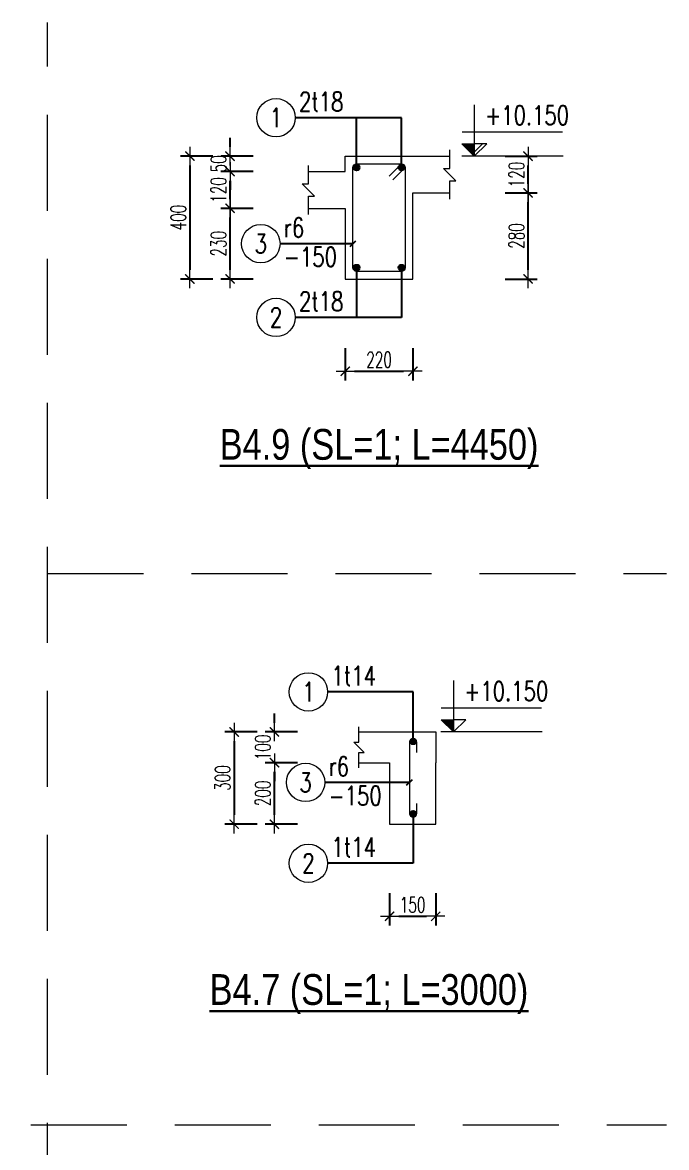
# Model space of a CAD drawing. Header units: millimetres. Extents: x -529861 to -223882, y -171969 to 61504.
# Drawn here: x -369177 to -364984, y -89836 to -82513 of the extents above; entities that cross this region are included whole.
import ezdxf
from ezdxf.enums import TextEntityAlignment as Align

# ---------------------------------------------------------------- set-up
doc = ezdxf.new("R2010")
doc.units = ezdxf.units.MM
doc.header["$LTSCALE"] = 5000
doc.linetypes.add('HIDDEN', pattern=[0.375, 0.25, -0.125])
doc.layers.get('Defpoints').update_dxf_attribs({"color": 143})
for name, color, linetype, lineweight in [('kata_dim', 8, 'Continuous', 15), ('kata_net khuat', 9, 'HIDDEN', 5), ('kata_net manh', 8, 'Continuous', 5), ('kata_net thay', 4, 'Continuous', 20), ('kata_text', 7, 'Continuous', 30), ('kata_thep chu', 1, 'Continuous', 35), ('kata_thep dai', 220, 'Continuous', 20), ('S-dims', 8, 'Continuous', 18)]:
    doc.layers.add(name, color=color, linetype=linetype, lineweight=lineweight)
doc.styles.add('kata_text', font='arial.ttf', dxfattribs={"width": 0.8})
doc.styles.add('vnsimpli', font='vnsimli.shx', dxfattribs={"width": 0.65})
doc.dimstyles.new('kata_dim_25', dxfattribs={"dimscale": 25, "dimtxt": 2.5, "dimasz": 1.5, "dimexe": 1.5, "dimexo": 2.5, "dimtad": 1, "dimdec": 0, "dimzin": 0, "dimdsep": 46, "dimtxsty": 'kata_text', "dimblk": 'kata_block_ArchTick', "dimcen": 0.09, "dimdle": 1.2, "dimclrd": 8, "dimclre": 8, "dimclrt": 3, "dimadec": 0, "dimazin": 0, "dimtfac": 1, "dimtdec": 0, "dimtix": 1, "dimtofl": 0, "dimtmove": 0, "dimatfit": 3, "dimfxl": 3.75, "dimfxlon": 1, "dimtolj": 1, "dimtzin": 0, "dimarcsym": 0})
doc.dimstyles.new('kata_dim_40', dxfattribs={"dimscale": 40, "dimtxt": 2.5, "dimasz": 1.5, "dimexe": 1.5, "dimexo": 2.5, "dimtad": 1, "dimdec": 0, "dimzin": 0, "dimdsep": 46, "dimtxsty": 'vnsimpli', "dimblk": 'kata_block_ArchTick', "dimcen": 0.09, "dimdle": 1.2, "dimclrd": 8, "dimclre": 8, "dimclrt": 3, "dimadec": 0, "dimazin": 0, "dimtfac": 1, "dimtdec": 0, "dimtix": 1, "dimtofl": 0, "dimtmove": 0, "dimatfit": 3, "dimfxl": 3.75, "dimfxlon": 1, "dimtolj": 1, "dimtzin": 0, "dimarcsym": 0})

# ---------------------------------------------------------------- blocks, each defined once
blk = doc.blocks.new('kata_block_TD')
at = {"color": 6, "linetype": 'ByBlock', "lineweight": -2, "style": 'kata_text', "width": 0.8}
blk.add_attdef('SECTDET2', text='', height=5, dxfattribs=at).set_placement((0, 7.970649532882817), align=Align.CENTER)
at = {"color": 0, "linetype": 'ByBlock', "lineweight": -2, "style": 'kata_text', "width": 0.8}
blk.add_attdef('SECTDET1', text='', height=5, dxfattribs=at).set_placement((0, 1.470649532882817), align=Align.CENTER)
blk = doc.blocks.new('kata_block_CT')
at = {"layer": 'S-dims', "linetype": 'ByBlock', "ltscale": 1500}
blk.add_hatch(color=256, dxfattribs=at).paths.add_polyline_path([(-1.818989403545856e-12, 1.596954857557193), (-1.612010908635057, 1.596954857557193), (-1.818989403545856e-12, -4.547473508864641e-13)])
h = blk.add_hatch(dxfattribs=at)
h.set_pattern_fill('ANSI31', color=256, scale=1.406250541793835, style=0)
h.set_pattern_definition([(45.00000000000001, (-1.818989403545856e-12, 5.002220859751105e-12), (-3.157122508925225, 3.157122508925225), [])])
h.paths.add_polyline_path([(-1.818989403545856e-12, 1.596954857557193), (-1.818989403545856e-12, -4.547473508864641e-13), (1.612010908922457, 1.596954857557193)])
for p, q in [((-1.592704896860596, 3.140833880479022), (11.46947077315235, 3.140833880479022)), ((11.56125648125999, 5.002220859751105e-12), (-1.638695725139769, 5.002220859751105e-12))]:
    blk.add_line(p, q, dxfattribs=at)
for points in [[(-1.818989403545856e-12, 6.694950748643805), (-1.818989403545856e-12, -4.547473508864641e-13)], [(-1.818989403545856e-12, -4.547473508864641e-13), (-1.612010908635057, 1.596954857557193), (-1.818989403545856e-12, 1.596954857557193)], [(-1.818989403545856e-12, -4.547473508864641e-13), (1.612010908922457, 1.596954857557193), (-1.818989403545856e-12, 1.596954857557193)]]:
    blk.add_lwpolyline(points, dxfattribs=at)
at = {"layer": 'S-dims', "color": 3, "style": 'vnsimpli', "width": 0.75}
blk.add_attdef('CT', (1.409564409344966, 4.068271311703484), '', height=2.5, dxfattribs=at)
blk = doc.blocks.new('kata_block_ArchTick')
at = {"color": 8}
blk.add_line((1, 0), (-1, 0), dxfattribs=at)
at = {"color": 8, "const_width": 0.15}
blk.add_lwpolyline([(-0.5, -0.5), (0.5, 0.5)], dxfattribs=at)
blk = doc.blocks.new('*D745')
at = {"layer": 'Defpoints', "color": 0, "linetype": 'ByBlock', "ltscale": 1500, "transparency": 16777216}
for p in [(-367075.154611201, -84182.62715292834), (-366635.154611201, -84182.62715292834), (-366635.154611201, -84782.62715292834)]:
    blk.add_point(p, dxfattribs=at)
at = {"layer": 'kata_dim', "color": 8, "linetype": 'ByBlock', "lineweight": -2, "ltscale": 1500, "transparency": 16777216}
for p, q in [((-367075.154611201, -84632.62715292834), (-367075.154611201, -84842.62715292834)), ((-366635.154611201, -84632.62715292834), (-366635.154611201, -84842.62715292834)), ((-367015.154611201, -84782.62715292834), (-366695.154611201, -84782.62715292834))]:
    blk.add_line(p, q, dxfattribs=at)
at = {"layer": 'kata_dim', "color": 8, "linetype": 'ByBlock', "lineweight": -2, "ltscale": 1500, "transparency": 16777216, "xscale": 60, "yscale": 60, "zscale": 60, "rotation": 180}
blk.add_blockref('kata_block_ArchTick', (-367075.154611201, -84782.62715292834), dxfattribs=at)
at = {"layer": 'kata_dim', "color": 8, "linetype": 'ByBlock', "lineweight": -2, "ltscale": 1500, "transparency": 16777216, "xscale": 60, "yscale": 60, "zscale": 60}
blk.add_blockref('kata_block_ArchTick', (-366635.154611201, -84782.62715292834), dxfattribs=at)
at = {"layer": 'kata_dim', "color": 3, "linetype": 'ByBlock', "ltscale": 1500, "transparency": 16777216, "insert": (-366855.154611201, -84707.62715292834), "char_height": 100, "attachment_point": 5, "style": 'vnsimpli'}
blk.add_mtext('\\A1;220', dxfattribs=at)
blk = doc.blocks.new('*D746')
at = {"layer": 'Defpoints', "color": 0, "linetype": 'ByBlock', "ltscale": 1500, "transparency": 16777216}
for p in [(-367825.1546112021, -83722.62715292837), (-367075.1546112011, -83722.62715292837), (-367075.1546112011, -84182.62715292837)]:
    blk.add_point(p, dxfattribs=at)
at = {"layer": 'kata_dim', "color": 8, "linetype": 'ByBlock', "lineweight": -2, "ltscale": 1500, "transparency": 16777216}
for p, q in [((-367675.1546112021, -83722.62715292837), (-367885.1546112021, -83722.62715292837)), ((-367825.1546112021, -84122.62715292837), (-367825.1546112021, -83782.62715292837)), ((-367675.1546112021, -84182.62715292837), (-367885.1546112021, -84182.62715292837))]:
    blk.add_line(p, q, dxfattribs=at)
at = {"layer": 'kata_dim', "color": 8, "linetype": 'ByBlock', "lineweight": -2, "ltscale": 1500, "transparency": 16777216, "xscale": 60, "yscale": 60, "zscale": 60}
for p, rotation in [((-367825.1546112021, -83722.62715292837), 90), ((-367825.1546112021, -84182.62715292837), 270)]:
    blk.add_blockref('kata_block_ArchTick', p, dxfattribs=dict(at, rotation=rotation))
at = {"layer": 'kata_dim', "color": 3, "linetype": 'ByBlock', "ltscale": 1500, "transparency": 16777216, "insert": (-367900.1546112021, -83952.62715292824), "char_height": 100, "attachment_point": 5, "rotation": 90, "style": 'vnsimpli'}
blk.add_mtext('\\A1;230', dxfattribs=at)
blk = doc.blocks.new('*D747')
at = {"layer": 'Defpoints', "color": 0, "linetype": 'ByBlock', "ltscale": 1500, "transparency": 16777216}
for p in [(-367825.1546112021, -83482.62715292837), (-367075.1546112011, -83482.62715292837), (-367075.1546112011, -83722.62715292837)]:
    blk.add_point(p, dxfattribs=at)
at = {"layer": 'kata_dim', "color": 8, "linetype": 'ByBlock', "lineweight": -2, "ltscale": 1500, "transparency": 16777216}
for p, q in [((-367675.1546112021, -83482.62715292837), (-367885.1546112021, -83482.62715292837)), ((-367825.1546112021, -83662.62715292837), (-367825.1546112021, -83542.62715292837)), ((-367675.1546112021, -83722.62715292837), (-367885.1546112021, -83722.62715292837))]:
    blk.add_line(p, q, dxfattribs=at)
at = {"layer": 'kata_dim', "color": 8, "linetype": 'ByBlock', "lineweight": -2, "ltscale": 1500, "transparency": 16777216, "xscale": 60, "yscale": 60, "zscale": 60}
for p, rotation in [((-367825.1546112021, -83482.62715292837), 90), ((-367825.1546112021, -83722.62715292837), 270)]:
    blk.add_blockref('kata_block_ArchTick', p, dxfattribs=dict(at, rotation=rotation))
at = {"layer": 'kata_dim', "color": 3, "linetype": 'ByBlock', "ltscale": 1500, "transparency": 16777216, "insert": (-367900.1546112021, -83602.62715292824), "char_height": 100, "attachment_point": 5, "rotation": 90, "style": 'vnsimpli'}
blk.add_mtext('\\A1;120', dxfattribs=at)
blk = doc.blocks.new('*D748')
at = {"layer": 'Defpoints', "color": 0, "linetype": 'ByBlock', "ltscale": 1500, "transparency": 16777216}
for p in [(-367825.1546112021, -83382.62715292837), (-367075.1546112011, -83382.62715292837), (-367075.1546112011, -83482.62715292837)]:
    blk.add_point(p, dxfattribs=at)
at = {"layer": 'kata_dim', "color": 8, "linetype": 'ByBlock', "lineweight": -2, "ltscale": 1500, "transparency": 16777216}
for p, q in [((-367825.1546112021, -83322.62715292837), (-367825.1546112021, -83262.62715292837)), ((-367675.1546112021, -83382.62715292837), (-367885.1546112021, -83382.62715292837)), ((-367675.1546112021, -83482.62715292837), (-367885.1546112021, -83482.62715292837)), ((-367825.1546112021, -83542.62715292837), (-367825.1546112021, -83602.62715292837))]:
    blk.add_line(p, q, dxfattribs=at)
at = {"layer": 'kata_dim', "color": 8, "linetype": 'ByBlock', "lineweight": -2, "ltscale": 1500, "transparency": 16777216, "xscale": 60, "yscale": 60, "zscale": 60}
for p, rotation in [((-367825.1546112021, -83382.62715292837), 270), ((-367825.1546112021, -83482.62715292837), 90)]:
    blk.add_blockref('kata_block_ArchTick', p, dxfattribs=dict(at, rotation=rotation))
at = {"layer": 'kata_dim', "color": 3, "linetype": 'ByBlock', "ltscale": 1500, "transparency": 16777216, "insert": (-367900.1546112021, -83432.62715292824), "char_height": 100, "attachment_point": 5, "rotation": 90, "style": 'vnsimpli'}
blk.add_mtext('\\A1;50', dxfattribs=at)
blk = doc.blocks.new('*D749')
at = {"layer": 'Defpoints', "color": 0, "linetype": 'ByBlock', "ltscale": 1500, "transparency": 16777216}
for p in [(-366635.1546112011, -83622.62715292837), (-365885.1546112021, -83622.62715292837), (-366635.1546112011, -84182.62715292837)]:
    blk.add_point(p, dxfattribs=at)
at = {"layer": 'kata_dim', "color": 8, "linetype": 'ByBlock', "lineweight": -2, "ltscale": 1500, "transparency": 16777216}
for p, q in [((-366035.1546112021, -83622.62715292837), (-365825.1546112021, -83622.62715292837)), ((-365885.1546112021, -84122.62715292837), (-365885.1546112021, -83682.62715292837)), ((-366035.1546112021, -84182.62715292837), (-365825.1546112021, -84182.62715292837))]:
    blk.add_line(p, q, dxfattribs=at)
at = {"layer": 'kata_dim', "color": 8, "linetype": 'ByBlock', "lineweight": -2, "ltscale": 1500, "transparency": 16777216, "xscale": 60, "yscale": 60, "zscale": 60}
for p, rotation in [((-365885.1546112021, -83622.62715292837), 90), ((-365885.1546112021, -84182.62715292837), 270)]:
    blk.add_blockref('kata_block_ArchTick', p, dxfattribs=dict(at, rotation=rotation))
at = {"layer": 'kata_dim', "color": 3, "linetype": 'ByBlock', "ltscale": 1500, "transparency": 16777216, "insert": (-365960.1546112021, -83902.62715292824), "char_height": 100, "attachment_point": 5, "rotation": 90, "style": 'vnsimpli'}
blk.add_mtext('\\A1;280', dxfattribs=at)
blk = doc.blocks.new('*D750')
at = {"layer": 'Defpoints', "color": 0, "linetype": 'ByBlock', "ltscale": 1500, "transparency": 16777216}
for p in [(-366635.1546112011, -83382.62715292837), (-365885.1546112021, -83382.62715292837), (-366635.1546112011, -83622.62715292837)]:
    blk.add_point(p, dxfattribs=at)
at = {"layer": 'kata_dim', "color": 8, "linetype": 'ByBlock', "lineweight": -2, "ltscale": 1500, "transparency": 16777216}
for p, q in [((-366035.1546112021, -83382.62715292837), (-365825.1546112021, -83382.62715292837)), ((-365885.1546112021, -83562.62715292837), (-365885.1546112021, -83442.62715292837)), ((-366035.1546112021, -83622.62715292837), (-365825.1546112021, -83622.62715292837))]:
    blk.add_line(p, q, dxfattribs=at)
at = {"layer": 'kata_dim', "color": 8, "linetype": 'ByBlock', "lineweight": -2, "ltscale": 1500, "transparency": 16777216, "xscale": 60, "yscale": 60, "zscale": 60}
for p, rotation in [((-365885.1546112021, -83382.62715292837), 90), ((-365885.1546112021, -83622.62715292837), 270)]:
    blk.add_blockref('kata_block_ArchTick', p, dxfattribs=dict(at, rotation=rotation))
at = {"layer": 'kata_dim', "color": 3, "linetype": 'ByBlock', "ltscale": 1500, "transparency": 16777216, "insert": (-365960.1546112021, -83502.62715292824), "char_height": 100, "attachment_point": 5, "rotation": 90, "style": 'vnsimpli'}
blk.add_mtext('\\A1;120', dxfattribs=at)
blk = doc.blocks.new('*D751')
at = {"layer": 'Defpoints', "color": 0, "linetype": 'ByBlock', "ltscale": 1500, "transparency": 16777216}
for p in [(-367075.1546112011, -83382.62715292837), (-368087.1546112021, -84182.62715292837), (-367075.1546112011, -84182.62715292837)]:
    blk.add_point(p, dxfattribs=at)
at = {"layer": 'kata_dim', "color": 8, "linetype": 'ByBlock', "lineweight": -2, "ltscale": 1500, "transparency": 16777216}
for p, q in [((-367937.1546112021, -83382.62715292837), (-368147.1546112021, -83382.62715292837)), ((-368087.1546112021, -83442.62715292837), (-368087.1546112021, -84122.62715292837)), ((-367937.1546112021, -84182.62715292837), (-368147.1546112021, -84182.62715292837))]:
    blk.add_line(p, q, dxfattribs=at)
at = {"layer": 'kata_dim', "color": 8, "linetype": 'ByBlock', "lineweight": -2, "ltscale": 1500, "transparency": 16777216, "xscale": 60, "yscale": 60, "zscale": 60}
for p, rotation in [((-368087.1546112021, -83382.62715292837), 90), ((-368087.1546112021, -84182.62715292837), 270)]:
    blk.add_blockref('kata_block_ArchTick', p, dxfattribs=dict(at, rotation=rotation))
at = {"layer": 'kata_dim', "color": 3, "linetype": 'ByBlock', "ltscale": 1500, "transparency": 16777216, "insert": (-368162.1546112021, -83782.62715292824), "char_height": 100, "attachment_point": 5, "rotation": 90, "style": 'vnsimpli'}
blk.add_mtext('\\A1;400', dxfattribs=at)
blk = doc.blocks.new('kata_block_THEP')
at = {"layer": 'kata_thep chu', "color": 0}
for p, q in [((-0.5, 0), (0.5, 0)), ((-0.3535533905960619, 0.353553390592424), (0.3535533905960619, -0.353553390592424)), ((0.3535533905960619, 0.353553390592424), (-0.3535533905960619, -0.353553390592424)), ((0, 0.5), (0, -0.5))]:
    blk.add_line(p, q, dxfattribs=at)
at = {"layer": 'kata_thep chu', "color": 0, "const_width": 0.08333333333333334}
blk.add_lwpolyline([(-0.5, -1.818989403545856e-12, 1), (0.5000000000145519, -1.818989403545856e-12, 1), (-0.5, -1.818989403545856e-12, 1)], format="xyb", dxfattribs=at)
blk = doc.blocks.new('*U68')
blk.add_circle((-2.5, 0), 2.5)
at = {"layer": 'kata_text', "color": 3, "style": 'vnsimpli', "width": 0.75}
blk.add_attdef('DK1', (0.5, 0.8455043070534884), '', height=2.5, dxfattribs=at)
at = {"layer": 'kata_text', "color": 7, "style": 'vnsimpli', "width": 0.75}
blk.add_attdef('SH2', text='', height=2.5, dxfattribs=at).set_placement((-2.5, 0), align=Align.MIDDLE)
blk = doc.blocks.new('*U70')
blk.add_circle((-2.5, 0), 2.5)
at = {"layer": 'kata_text', "color": 3, "style": 'vnsimpli', "width": 0.75}
for tag, p in [('DK1', (0.5, 0.8455043070534884)), ('KC1', (0.5, -2.972544307831413))]:
    blk.add_attdef(tag, p, '', height=2.5, dxfattribs=at)
at = {"layer": 'kata_text', "color": 7, "style": 'vnsimpli', "width": 0.75}
blk.add_attdef('SH2', text='', height=2.5, dxfattribs=at).set_placement((-2.5, 0), align=Align.MIDDLE)
blk = doc.blocks.new('*D1817')
at = {"layer": 'Defpoints', "color": 0, "linetype": 'ByBlock', "ltscale": 1500, "transparency": 16777216}
for p in [(-366786.5728394772, -87731.32739943861), (-366486.5728394772, -87731.32739943861), (-366486.5728394772, -88331.32739943861)]:
    blk.add_point(p, dxfattribs=at)
at = {"layer": 'kata_dim', "color": 8, "linetype": 'ByBlock', "lineweight": -2, "ltscale": 1500, "transparency": 16777216}
for p, q in [((-366786.5728394772, -88181.32739943861), (-366786.5728394772, -88391.32739943861)), ((-366486.5728394772, -88181.32739943861), (-366486.5728394772, -88391.32739943861)), ((-366726.5728394772, -88331.32739943861), (-366546.5728394772, -88331.32739943861))]:
    blk.add_line(p, q, dxfattribs=at)
at = {"layer": 'kata_dim', "color": 8, "linetype": 'ByBlock', "lineweight": -2, "ltscale": 1500, "transparency": 16777216, "xscale": 60, "yscale": 60, "zscale": 60, "rotation": 180}
blk.add_blockref('kata_block_ArchTick', (-366786.5728394772, -88331.32739943861), dxfattribs=at)
at = {"layer": 'kata_dim', "color": 8, "linetype": 'ByBlock', "lineweight": -2, "ltscale": 1500, "transparency": 16777216, "xscale": 60, "yscale": 60, "zscale": 60}
blk.add_blockref('kata_block_ArchTick', (-366486.5728394772, -88331.32739943861), dxfattribs=at)
at = {"layer": 'kata_dim', "color": 3, "linetype": 'ByBlock', "ltscale": 1500, "transparency": 16777216, "insert": (-366636.5728394772, -88256.32739943861), "char_height": 100, "attachment_point": 5, "style": 'vnsimpli'}
blk.add_mtext('\\A1;150', dxfattribs=at)
blk = doc.blocks.new('*D1818')
at = {"layer": 'Defpoints', "color": 0, "linetype": 'ByBlock', "ltscale": 1500, "transparency": 16777216}
for p in [(-367536.5728394791, -87331.32739943861), (-366786.5728394772, -87331.32739943861), (-366786.5728394772, -87731.32739943861)]:
    blk.add_point(p, dxfattribs=at)
at = {"layer": 'kata_dim', "color": 8, "linetype": 'ByBlock', "lineweight": -2, "ltscale": 1500, "transparency": 16777216}
for p, q in [((-367386.5728394791, -87331.32739943861), (-367596.5728394791, -87331.32739943861)), ((-367536.5728394791, -87671.32739943861), (-367536.5728394791, -87391.32739943861)), ((-367386.5728394791, -87731.32739943861), (-367596.5728394791, -87731.32739943861))]:
    blk.add_line(p, q, dxfattribs=at)
at = {"layer": 'kata_dim', "color": 8, "linetype": 'ByBlock', "lineweight": -2, "ltscale": 1500, "transparency": 16777216, "xscale": 60, "yscale": 60, "zscale": 60}
for p, rotation in [((-367536.5728394791, -87331.32739943861), 90), ((-367536.5728394791, -87731.32739943861), 270)]:
    blk.add_blockref('kata_block_ArchTick', p, dxfattribs=dict(at, rotation=rotation))
at = {"layer": 'kata_dim', "color": 3, "linetype": 'ByBlock', "ltscale": 1500, "transparency": 16777216, "insert": (-367611.5728394791, -87531.32739943867), "char_height": 100, "attachment_point": 5, "rotation": 90, "style": 'vnsimpli'}
blk.add_mtext('\\A1;200', dxfattribs=at)
blk = doc.blocks.new('*D1819')
at = {"layer": 'Defpoints', "color": 0, "linetype": 'ByBlock', "ltscale": 1500, "transparency": 16777216}
for p in [(-367536.5728394791, -87131.32739943861), (-366786.5728394772, -87131.32739943861), (-366786.5728394772, -87331.32739943861)]:
    blk.add_point(p, dxfattribs=at)
at = {"layer": 'kata_dim', "color": 8, "linetype": 'ByBlock', "lineweight": -2, "ltscale": 1500, "transparency": 16777216}
for p, q in [((-367536.5728394791, -87071.32739943861), (-367536.5728394791, -87011.32739943861)), ((-367386.5728394791, -87131.32739943861), (-367596.5728394791, -87131.32739943861)), ((-367386.5728394791, -87331.32739943861), (-367596.5728394791, -87331.32739943861)), ((-367536.5728394791, -87391.32739943861), (-367536.5728394791, -87451.32739943861))]:
    blk.add_line(p, q, dxfattribs=at)
at = {"layer": 'kata_dim', "color": 8, "linetype": 'ByBlock', "lineweight": -2, "ltscale": 1500, "transparency": 16777216, "xscale": 60, "yscale": 60, "zscale": 60}
for p, rotation in [((-367536.5728394791, -87131.32739943861), 270), ((-367536.5728394791, -87331.32739943861), 90)]:
    blk.add_blockref('kata_block_ArchTick', p, dxfattribs=dict(at, rotation=rotation))
at = {"layer": 'kata_dim', "color": 3, "linetype": 'ByBlock', "ltscale": 1500, "transparency": 16777216, "insert": (-367611.5728394791, -87231.32739943867), "char_height": 100, "attachment_point": 5, "rotation": 90, "style": 'vnsimpli'}
blk.add_mtext('\\A1;100', dxfattribs=at)
blk = doc.blocks.new('*D1820')
at = {"layer": 'Defpoints', "color": 0, "linetype": 'ByBlock', "ltscale": 1500, "transparency": 16777216}
for p in [(-366786.5728394772, -87131.32739943861), (-367798.5728394791, -87731.32739943861), (-366786.5728394772, -87731.32739943861)]:
    blk.add_point(p, dxfattribs=at)
at = {"layer": 'kata_dim', "color": 8, "linetype": 'ByBlock', "lineweight": -2, "ltscale": 1500, "transparency": 16777216}
for p, q in [((-367648.5728394791, -87131.32739943861), (-367858.5728394791, -87131.32739943861)), ((-367798.5728394791, -87191.32739943861), (-367798.5728394791, -87671.32739943861)), ((-367648.5728394791, -87731.32739943861), (-367858.5728394791, -87731.32739943861))]:
    blk.add_line(p, q, dxfattribs=at)
at = {"layer": 'kata_dim', "color": 8, "linetype": 'ByBlock', "lineweight": -2, "ltscale": 1500, "transparency": 16777216, "xscale": 60, "yscale": 60, "zscale": 60}
for p, rotation in [((-367798.5728394791, -87131.32739943861), 90), ((-367798.5728394791, -87731.32739943861), 270)]:
    blk.add_blockref('kata_block_ArchTick', p, dxfattribs=dict(at, rotation=rotation))
at = {"layer": 'kata_dim', "color": 3, "linetype": 'ByBlock', "ltscale": 1500, "transparency": 16777216, "insert": (-367873.5728394791, -87431.32739943867), "char_height": 100, "attachment_point": 5, "rotation": 90, "style": 'vnsimpli'}
blk.add_mtext('\\A1;300', dxfattribs=at)

msp = doc.modelspace()

# ---------------------------------------------------------------- linework, layer by layer
at = {"layer": 'kata_net khuat', "ltscale": 0.5}
for p, q in [((-369014.3426699716, -96862.7682331002), (-369014.3426699716, -82512.7687108454)), ((-369014.3426699716, -86100.26858858603), (-364984.0113273715, -86100.26858858603)), ((-382246.5114623202, -89687.76846632666), (-364984.0113273715, -89687.76846632666))]:
    msp.add_line(p, q, dxfattribs=at)
at = {"layer": 'kata_net manh', "linetype": 'ByBlock', "ltscale": 1500}
for points in [[(-366395.154611201, -83662.62715292834), (-366395.154611201, -83542.62715292834), (-366355.154611201, -83542.62715292834), (-366435.154611201, -83462.62715292834), (-366395.154611201, -83462.62715292834), (-366395.154611201, -83342.62715292834)], [(-367315.154611201, -83762.62715292834), (-367315.154611201, -83642.62715292834), (-367275.154611201, -83642.62715292834), (-367355.154611201, -83562.62715292834), (-367315.154611201, -83562.62715292834), (-367315.154611201, -83442.62715292834)], [(-366986.5728394772, -87364.66073277192), (-366986.5728394772, -87264.66073277192), (-366953.2395061438, -87264.66073277192), (-367019.9061728105, -87197.99406610524), (-366986.5728394772, -87197.99406610524), (-366986.5728394772, -87097.99406610524)]]:
    msp.add_lwpolyline(points, dxfattribs=at)
at = {"layer": 'kata_net thay', "linetype": 'ByBlock', "ltscale": 1500}
for points in [[(-367315.154611201, -83482.62715292834), (-367075.154611201, -83482.62715292834), (-367075.154611201, -83382.62715292834), (-366635.154611201, -83382.62715292834), (-366635.154611201, -83382.62715292834), (-366395.154611201, -83382.62715292834)], [(-367315.154611201, -83722.62715292834), (-367075.154611201, -83722.62715292834), (-367075.154611201, -84182.62715292834), (-366635.154611201, -84182.62715292834), (-366635.154611201, -83622.62715292834), (-366395.154611201, -83622.62715292834)], [(-366986.5728394772, -87131.32739943861), (-366786.5728394772, -87131.32739943861), (-366786.5728394772, -87131.32739943861), (-366486.5728394772, -87131.32739943861), (-366486.5728394772, -87331.32739943861), (-366486.5728394772, -87331.32739943861)], [(-366986.5728394772, -87331.32739943861), (-366786.5728394772, -87331.32739943861), (-366786.5728394772, -87731.32739943861), (-366486.5728394772, -87731.32739943861), (-366486.5728394772, -87331.32739943861), (-366486.5728394772, -87331.32739943861)]]:
    msp.add_lwpolyline(points, dxfattribs=at)
at = {"layer": 'kata_thep dai', "linetype": 'ByBlock', "ltscale": 1500}
for points in [[(-366789.154611201, -83512.62715292834), (-366709.154611201, -83432.62715292834, -0.414213562), (-366685.154611201, -83456.62715292834), (-366685.154611201, -84108.62715292834, -0.414213562), (-366709.154611201, -84132.62715292834), (-367001.154611201, -84132.62715292834, -0.414213562), (-367025.154611201, -84108.62715292834), (-367025.154611201, -83456.62715292834, -0.414213562), (-367001.154611201, -83432.62715292834), (-366709.154611201, -83432.62715292834, -0.414213562), (-366685.154611201, -83456.62715292834), (-366765.154611201, -83536.62715292834)], [(-366609.3995467338, -87263.84144262278), (-366609.3995467338, -87197.84144262278, 1), (-366657.3995467338, -87197.84144262278), (-366657.3995467338, -87661.84144262278, 1), (-366609.3995467338, -87661.84144262278), (-366609.3995467338, -87595.84144262278)]]:
    msp.add_lwpolyline(points, format="xyb", dxfattribs=at)

# ---------------------------------------------------------------- block references
at = {"layer": 'kata_dim', "linetype": 'ByBlock', "ltscale": 1500, "xscale": 50, "yscale": 50, "zscale": 50}
msp.add_blockref('*U70', (-367500.154611201, -83952.62715292834), dxfattribs=at).add_auto_attribs({'SH2': '3', 'DK1': 'r6', 'KC1': '-150'})
at = {"layer": 'kata_net manh', "linetype": 'ByBlock', "ltscale": 1500, "xscale": 50, "yscale": 50, "zscale": 50}
for name, p, values in [('*U68', (-367401.154611201, -83132.62715292834), {'SH2': '1', 'DK1': '2t18'}), ('*U68', (-367401.154611201, -84432.62715292834), {'SH2': '2', 'DK1': '2t18'}), ('*U68', (-367190.0395202485, -86870.48316730876), {'SH2': '1', 'DK1': '1t14'}), ('*U70', (-367208.3995467338, -87459.84144262278), {'SH2': '3', 'DK1': 'r6', 'KC1': '-150'}), ('*U68', (-367190.0936635911, -87986.0179715059), {'SH2': '2', 'DK1': '1t14'})]:
    msp.add_blockref(name, p, dxfattribs=at).add_auto_attribs(values)
at = {"layer": 'kata_text', "linetype": 'ByBlock', "ltscale": 1500}
ref = msp.add_blockref('kata_block_CT', (-366235.154611201, -83382.62715292834), dxfattribs=dict(at, xscale=50, yscale=50, zscale=50))
ref.add_attrib('CT', '+10.150', (-366164.6763907336, -83179.21358734313), dxfattribs={"layer": '0', "color": 3, "height": 125, "style": 'vnsimpli', "width": 0.75})
ref = msp.add_blockref('kata_block_TD', (-366855.154611201, -85432.62715292834), dxfattribs=dict(at, xscale=50, yscale=50, zscale=50))
ref.add_attrib('SECTDET1', '%%uB4.9 (SL=1; L=4450)', dxfattribs={"layer": '0', "color": 0, "linetype": 'ByBlock', "lineweight": -2, "height": 200, "style": 'kata_text', "width": 0.8}).set_placement((-366855.154611201, -85359.09467628419), align=Align.CENTER)
ref = msp.add_blockref('kata_block_CT', (-366370.9539017936, -87131.32739943861), dxfattribs=dict(at, xscale=50, yscale=50, zscale=50))
ref.add_attrib('CT', '+10.150', (-366300.4756813263, -86927.9138338534), dxfattribs={"layer": '0', "color": 3, "height": 125, "style": 'vnsimpli', "width": 0.75})
ref = msp.add_blockref('kata_block_TD', (-366920.9539017936, -88981.32739943861), dxfattribs=dict(at, xscale=50, yscale=50, zscale=50))
ref.add_attrib('SECTDET1', '%%uB4.7 (SL=1; L=3000)', dxfattribs={"layer": '0', "color": 0, "linetype": 'ByBlock', "lineweight": -2, "height": 200, "style": 'kata_text', "width": 0.8}).set_placement((-366920.9539017936, -88907.79492279446), align=Align.CENTER)
at = {"layer": 'kata_thep chu', "color": 3, "linetype": 'ByBlock', "ltscale": 1500}
for p, xscale, yscale, zscale in [((-367001.154611201, -83456.62715292834), 36, 36, 36), ((-367001.154611201, -84108.62715292834), 36, 36, 36), ((-366633.3995467338, -87193.84144262278), 28, 28, 28), ((-366633.3995467338, -87663.36007039082), 28, 28, 28)]:
    msp.add_blockref('kata_block_THEP', p, dxfattribs=dict(at, xscale=xscale, yscale=yscale, zscale=zscale))
at = {"layer": 'kata_thep chu', "linetype": 'ByBlock', "ltscale": 1500, "xscale": 36, "yscale": 36, "zscale": 36}
for p in [(-366709.154611201, -83456.62715292834), (-366709.154611201, -84108.62715292834)]:
    msp.add_blockref('kata_block_THEP', p, dxfattribs=at)

# ---------------------------------------------------------------- dimensions: what is measured, and where the dimension line sits
at = {"layer": 'kata_dim', "linetype": 'ByBlock', "ltscale": 1500}
for base, p1, p2, picture, middle in [((-367825.1546112021, -83382.62715292837), (-367075.154611201, -83482.62715292834), (-367075.154611201, -83382.62715292834), '*D748', (-367900.1546112021, -83432.62715292824)), ((-368087.1546112021, -84182.62715292837), (-367075.154611201, -83382.62715292834), (-367075.154611201, -84182.62715292834), '*D751', (-368162.1546112021, -83782.62715292824)), ((-365885.1546112021, -83382.62715292837), (-366635.154611201, -83622.62715292834), (-366635.154611201, -83382.62715292834), '*D750', (-365960.1546112021, -83502.62715292824)), ((-367825.1546112021, -83482.62715292837), (-367075.154611201, -83722.62715292834), (-367075.154611201, -83482.62715292834), '*D747', (-367900.1546112021, -83602.62715292824)), ((-365885.1546112021, -83622.62715292837), (-366635.154611201, -84182.62715292834), (-366635.154611201, -83622.62715292834), '*D749', (-365960.1546112021, -83902.62715292824)), ((-367825.1546112021, -83722.62715292837), (-367075.154611201, -84182.62715292834), (-367075.154611201, -83722.62715292834), '*D746', (-367900.1546112021, -83952.62715292824)), ((-367798.5728394791, -87731.32739943861), (-366786.5728394772, -87131.32739943861), (-366786.5728394772, -87731.32739943861), '*D1820', (-367873.5728394791, -87431.32739943867)), ((-367536.5728394791, -87131.32739943861), (-366786.5728394772, -87331.32739943861), (-366786.5728394772, -87131.32739943861), '*D1819', (-367611.5728394791, -87231.32739943867)), ((-367536.5728394791, -87331.32739943861), (-366786.5728394772, -87731.32739943861), (-366786.5728394772, -87331.32739943861), '*D1818', (-367611.5728394791, -87531.32739943867))]:
    dim = msp.add_linear_dim(base=base, p1=p1, p2=p2, angle=270, dimstyle='kata_dim_40', override={"dimlfac": 0.5}, dxfattribs=at)
    dim.commit()
    dim.dimension.update_dxf_attribs({"geometry": picture, "text_midpoint": middle})
for base, p1, p2, picture, middle in [((-366635.154611201, -84782.62715292834), (-367075.154611201, -84182.62715292834), (-366635.154611201, -84182.62715292834), '*D745', (-366855.154611201, -84707.62715292834)), ((-366486.5728394772, -88331.32739943861), (-366786.5728394772, -87731.32739943861), (-366486.5728394772, -87731.32739943861), '*D1817', (-366636.5728394772, -88256.32739943861))]:
    dim = msp.add_linear_dim(base=base, p1=p1, p2=p2, dimstyle='kata_dim_40', override={"dimlfac": 0.5}, dxfattribs=at)
    dim.commit()
    dim.dimension.update_dxf_attribs({"geometry": picture, "text_midpoint": middle})

# ---------------------------------------------------------------- leaders
at = {"layer": 'kata_net manh', "linetype": 'ByBlock', "ltscale": 1500}
for points, override in [([(-367001.154611201, -83456.62715292834), (-367001.154611201, -83132.62715292834), (-367401.154611201, -83132.62715292834)], {"dimldrblk": 'DotBlank'}), ([(-366709.154611201, -83456.62715292834), (-366709.154611201, -83132.62715292834), (-367401.154611201, -83132.62715292834)], {"dimldrblk": 'DotBlank'}), ([(-367025.154611201, -83952.62715292834), (-367500.154611201, -83952.62715292834)], {"dimldrblk": 'Oblique'}), ([(-367001.154611201, -84108.62715292834), (-367001.154611201, -84432.62715292834), (-367401.154611201, -84432.62715292834)], {"dimldrblk": 'DotBlank'}), ([(-366709.154611201, -84108.62715292834), (-366709.154611201, -84432.62715292834), (-367401.154611201, -84432.62715292834)], {"dimldrblk": 'DotBlank'}), ([(-366634.0395202485, -87192.48316730876), (-366634.0395202485, -86870.48316730876), (-367190.0395202485, -86870.48316730876)], {"dimldrblk": 'DotBlank'}), ([(-366657.3995467338, -87459.84144262278), (-367208.3995467338, -87459.84144262278)], {"dimldrblk": 'Oblique'}), ([(-366634.0936635911, -87664.0179715059), (-366634.0936635911, -87986.0179715059), (-367190.0936635911, -87986.0179715059)], {"dimldrblk": 'DotBlank'})]:
    msp.add_leader(points, dimstyle='kata_dim_25', override=override, dxfattribs=at)

doc.saveas('drawing.dxf')
